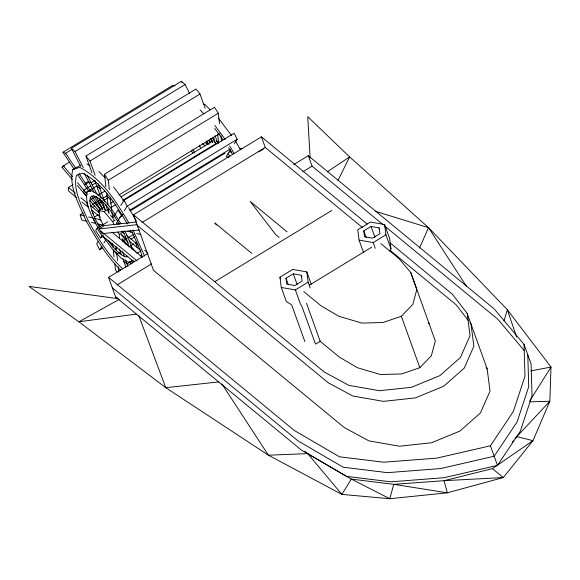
<?xml version="1.0" encoding="UTF-8"?>
<svg xmlns="http://www.w3.org/2000/svg" width="580" height="580" viewBox="0 0 580 580"><rect width="100%" height="100%" fill="white"/><g stroke="black" fill="none" stroke-linecap="round" stroke-linejoin="round"><path stroke-width="0.87" d="M80.671 165.184L72.739 169.563C68.614 187.507 79.279 204.356 85.833 220.342C95.888 237.909 106.154 255.845 120.691 270.142M504.049 320.784L507.333 309.698L428.526 227.664L349.617 156.904L307.726 116.66L310.155 158.035M390.079 251.162L390.971 248.798L389.644 238.554L384.598 224.54L370.504 222.067L357.737 229.847L359.063 240.091L363.515 252.46M419.543 248.001L428.526 227.664L375.231 211.258M338.046 180.293L349.617 156.904L327.243 171.861M529.649 401.099L551 367.053L507.333 309.698L516.635 337.103M84.433 184.853L85.441 183.258L88.515 181.388M107.858 221.756L97.07 228.332L95.656 230.557L100.536 237.967L103.624 236.089M98.093 241.447L96.664 243.701L99.659 249.777L102.732 247.899M112.817 218.131L117.928 210.032L121.409 215.325L116.297 223.416M120.785 205.508L124.12 200.223L234.161 133.212L237.155 139.28L234.298 143.797M100.536 237.967L101.95 235.741L103.487 234.798M99.659 249.777L102.037 246M103.943 242.984L105.85 239.96L104.356 237.691M124.258 210.808L127.114 206.299L237.155 139.28M226.338 156.404L230.521 149.785M147.885 253.402L108.554 277.356L294.364 430.498L339.467 456.779L383.721 462.216L436.849 458.12L490.419 445.795L513.293 411.561L524.972 376.195L524.023 344.382L494.131 308.843L308.313 155.708L293.661 164.626M108.554 277.356L115.609 296.967L301.419 450.109L346.528 476.383L390.775 481.821L443.903 477.724L497.48 465.399L520.347 431.165L532.027 395.799L531.084 363.993L524.023 344.382M512.241 442.264L513.314 440.836M514.917 438.697L549.847 401.259L551 367.053L530.889 370.859M303.746 291.551L321.059 305.82L338.88 316.274L361.804 323.075L383.054 322.509L401.338 316.252L412.822 304.384L416.802 289.579L410.749 272.506L398.837 258.455L380.835 243.614M306.523 303.333L320.182 341.279L339.575 357.258L357.403 367.713L380.321 374.513L401.57 373.948L419.855 367.691L431.339 355.823L435.319 341.018L410.749 272.506M72.253 179.43L62.002 167.257L63.372 165.865L69.528 162.11M304.921 451.327L307.712 453.625L351.32 479.116L393.74 484.329L444.07 480.682L492.456 468.64L532.962 440.67L549.847 401.259L530.069 401.831M74.182 169.287L62.959 152.236L173 85.216L175.037 85.978M80.707 166.416L71.369 148.291L181.409 81.28L185.063 84.535L189.595 93.329M62.959 152.236L65.678 153.243L71.833 149.495M71.369 148.291L75.023 151.547L185.063 84.535M62.002 167.257L64.315 165.851M91.944 172.695L85.942 156.027L195.982 89.016L200.02 94.018L205.139 108.243M95.098 175.262L89.98 161.037L200.02 94.018M76.328 197.403L68.643 191.067L68.447 187.485L73.066 184.672M85.202 184.382L89.052 182.04M105.922 186.832L104.465 174.261L214.506 107.249L218.312 113.245L219.508 123.591M94.946 180.394L91.096 182.736L88.834 182.185M90.734 185.919L83.81 190.138L84.216 193.633M92.271 184.984L96.121 182.642M85.753 192.698L97.295 185.665M109.366 189.747L108.272 180.257L218.312 113.245M101.456 187.71L99.919 188.645L96.744 186.028M91.075 199.513L95.685 196.7M97.998 195.293L104.922 191.081M90.516 205.784L100.521 199.694M102.827 198.287L106.676 195.946M87.094 221.321L81.86 220.045L80.142 214.817L83.223 212.947M92.452 207.321L94.765 205.914M96.302 204.979L102.457 201.231M103.994 200.288L107.844 197.947M119.023 194.938L219.835 133.545M103.182 224.924L99.876 218.515L98.934 210.359L104.32 207.082M110.475 203.333L113.557 201.456M121.256 196.772L212.845 140.991M94.511 217.029L98.361 214.68M98.934 210.359L104.212 211.656L108.83 208.844M111.135 207.437L115.753 204.624M122.684 200.405L218.892 141.817L216.253 141.165M99.695 228.578L104.603 225.591L136.459 221.959M121.409 215.325L122.946 214.39M129.876 210.17L229.912 149.249M104.212 211.656L112.614 221.632L114.92 220.226M119.538 217.42L122.619 215.542M130.311 210.852L224.989 153.2M390.209 242.976L452.335 294.176L467.183 313.396L487.164 368.88L490.013 391.108L480.421 412.953L459.86 431.099L431.455 442.779L399.526 446.216L368.931 440.88L344.339 427.59L153.439 270.258L133.465 214.774L261.435 136.844L367.169 223.989M119.69 238.532L119.219 234.458L123.837 231.645M141.911 222.575L265.256 147.458L362.616 227.701M258.774 151.851L263.69 148.864M122.474 241.207L127.093 238.394M128.629 237.452L134.016 234.175M115.522 248.501L117.066 247.566M130.913 239.127L134.763 236.785M120.669 251.843L116.819 254.185L113.216 249.907L114.013 256.802M130.667 245.753L133.748 243.875M135.285 242.94L136.829 242.005M136.945 253.387L140.788 251.038M130.116 262.095L127.034 263.965L123.859 261.355M131.653 261.152L133.19 260.217M140.113 255.998L141.875 254.961M116.943 284.99L151.648 263.849M302.825 171.789L312.076 166.155L383.387 224.924M215.238 281.438L331.767 210.475M304.848 341.526L291.631 304.812L286.324 301.477L281.278 287.462L279.951 277.218L292.719 269.439L306.813 271.911L311.264 284.272M301.339 275.246L302.093 281.09L294.807 285.534L286.752 284.127L285.998 278.277L293.291 273.832L301.339 275.246L301.933 276.906M379.124 227.875L379.878 233.725L372.585 238.162L364.537 236.756L363.783 230.905L371.07 226.468L379.124 227.875L379.719 229.535M281.278 287.462L295.372 289.927L308.139 282.156L306.813 271.911M359.063 240.091L373.158 242.556L385.925 234.784L384.598 224.54M309.365 285.15L371.751 247.16M316.245 343.73L320.588 341.091M119.263 299.403L78.873 321.784L29 286.404L118.269 298.714M72.739 169.563L79.706 167.352C102.319 178.937 116.268 201.84 128.934 223.017M132.472 260.884L128.238 262.225L121.198 258.122L112.411 249.182L103.233 236.778M136.344 314.113L78.873 321.784L165.764 387.679L268.41 455.199L341.895 494.399L389.803 498.72L447.339 492.819L503.273 477.558L532.962 440.67L516.526 436.559M98.991 229.006L137.04 224.67M218.682 381.923L165.764 387.679L138.779 315.571M101.971 233.631L139.367 229.992M239.301 148.596L242.911 148.639M229.173 151.967L231.884 151.996M226.519 156.709L228.984 157.31M80.142 214.817L84.419 215.869M88.697 216.913L92.974 217.964M94.612 218.363L101.181 219.972M116.478 223.72L118.117 224.126M91.451 222.394L95.801 223.46L93.38 218.747M97.447 223.858L103.197 225.272M127.52 231.231L132.516 232.457M136.793 233.501L141.071 234.552M115.609 296.967L117.283 297.62M203.652 103.842L205.197 104.741L210.221 109.859M86.862 163.915L89.951 165.721M384.786 226.077L497.887 319.297L524.335 350.733M389.84 250.139L456.155 304.797L468.256 320.457M205.233 142.513L207.923 144.732M202.282 143.499L204.972 145.718M287.107 231.848L250.176 201.412L275.66 234.574L279.125 237.438M251.771 253.366L214.839 222.93L216.463 225.047M492.456 468.64L503.273 477.558L444.07 480.682L447.339 492.819L393.74 484.329L389.803 498.72L351.32 479.116L341.895 494.399L307.712 453.625L268.41 455.199L221.959 384.003M133.465 214.774L324.365 372.106L348.957 385.396L379.552 390.732L411.481 387.295L439.887 375.623L460.447 357.476L470.039 335.624L467.183 313.396M137.286 225.395L328.186 382.727L352.778 396.017L383.373 401.353L415.302 397.916L443.707 386.236L464.275 368.09L473.86 346.245L471.011 324.017L469.909 322.596M68.447 187.485L75.371 193.191M80.917 197.758L87.797 203.435M90.487 205.646L99.224 212.853M121.459 231.173L124.142 233.392M126.831 235.603L138.366 245.108M144.659 250.292L147.451 252.597M81.918 202.007L88.203 207.19L86.456 202.326M91.567 209.96L100.304 217.167M121.191 234.378L126.571 238.808M129.26 241.026L140.788 250.524M112.041 232.246L142.064 256.991M100.847 231.057L137.155 260.986M102.602 235.929L134.024 261.827M112.317 287.81L298.127 440.952L343.229 467.226L387.476 472.664L440.604 468.567L494.182 456.242L517.055 422.008L528.735 386.642L527.785 354.829M218.392 118.168L231.63 135.633M200.071 109.91L203.841 113.745M98.934 171.499L105.212 177.893M122.648 268.83C108.184 255.28 97.926 238.054 88.254 220.936C82.36 206.545 72.761 191.378 76.466 175.232L82.737 173.239C103.305 183.795 115.913 204.689 127.412 223.96M428.127 322.611L429.265 323.945M208.155 140.121L210.446 142.84M206.27 140.897L209.133 144.29M106.959 195.808L110.562 200.093M110.555 215.412L112.1 217.246M63.372 165.865L72.456 176.653M77.561 182.722L87.239 194.22M90.103 197.613L100.405 209.851M121.249 234.61L128.122 242.766M130.978 246.167L136.133 252.286M77.379 185.52L86.5 196.352M89.936 200.433L99.666 211.99M122.228 238.786L127.948 245.587M85.942 156.027L89.98 161.037M486.062 367.459L487.164 368.88M214.832 125.447L225.25 139.519M214.745 128.492L223.112 139.794M113.687 187.036L124.106 201.108M109.374 241.287L113.035 246.232M210.236 138.656L212.693 142.397M209.228 140.251L210.707 142.492M113.318 218.885L114.311 220.393M65.678 153.243L75.559 168.251M79.018 173.507L90.85 191.48M93.8 195.96L102.653 209.409M122.133 238.996L125.577 244.231M78.09 175.218L88.863 191.574M91.814 196.062L100.666 209.503M97.07 228.332L101.95 235.741M428.526 227.664L466.334 286.121M99.419 229.665L101.551 232.971M104.465 174.261L108.272 180.257M116.935 271.991L115.507 269.736L114.811 263.704M235.654 141.382L240.591 149.821M229.724 146.037L234.211 153.707M228.643 147.74L232.689 154.643M128.579 207.633L136.213 220.668M132.972 229.919L144.536 256.019M120.879 223.807C113.274 211.149 104.85 197.505 91.321 190.588L87.087 191.936C84.774 204.892 92.358 217.181 98.23 228.237M98.68 223.952L100.478 227.019M228.121 153.395L229.774 156.6M212.657 138.076L215.129 142.868M181.409 81.28L182.221 82.853M210.808 138.323L212.867 142.31M130 230.463L130.804 232.036M112.614 221.632L114.267 224.844M117.979 232.051L119.219 234.458M75.023 151.547L83.266 167.54M87.384 175.537L96.853 193.916M99.325 198.701L105.089 209.88M131.239 260.63L132.472 263.023M84.368 173.514L94.185 192.56M96.244 196.555L102.827 209.329M126.513 255.287L127.332 256.882M129.804 261.674L131.036 264.067M124.12 200.223L127.114 206.299M199.346 145.203L200.752 148.386M192.959 149.089L194.72 153.069M191.545 150.771L192.632 153.229M131.899 231.63L140.701 251.524L142.223 257.433M124.867 230.811L130.457 243.448L131.965 249.284M91.821 210.685L93.583 214.665M490.419 445.795L497.48 465.399M385.925 234.784L390.971 248.798M371.07 226.468L374.955 237.249M401.338 316.252L419.855 367.691M373.158 242.556L375.231 248.327M363.783 230.905L366.168 237.546M308.313 155.708L312.076 166.155M261.435 136.844L265.256 147.458M308.139 282.156L310.22 287.919M293.291 273.832L297.17 284.62M315.527 344.172L302.006 306.624L300.418 303.942L295.372 289.927M285.998 278.277L288.086 284.084M279.951 277.218L280.539 278.864M215.006 135.647L217.971 143.898M213.317 137.155L215.695 143.753M135.575 242.81L137.322 247.674M98.107 183.628L104.668 201.84M105.56 204.312L108.525 212.563M122.583 251.597L124.359 256.548M125.548 259.847L127.933 266.466M94.641 180.199L101.196 198.396M102.087 200.876L105.35 209.945M119.407 248.98L121.488 254.758M122.967 258.876L125.969 267.206M84.963 193.778L85.398 195.467M220.915 135.742L221.531 141.071M217.616 134.125L218.645 143.013M110.265 197.505L111.795 210.75M111.998 212.526L112.614 217.855M115.891 246.188L116.406 250.632M116.616 252.409L117.544 260.471M118.269 266.757L118.893 272.143M106.647 193.118L107.989 204.696M108.395 208.249L109.011 213.578M112.498 243.687L112.912 247.239M115.231 217.543A34.778 9.265 58.7 0 0 90.654 197.294A35.416 9.432 58.7 0 0 99.419 227.157M207.734 144.659A35.416 9.432 58.7 0 1 206.871 142.383M115.224 217.543A35.416 9.432 58.7 0 1 119.291 224.155M122.967 231.029A35.416 9.432 58.7 0 1 129.006 246.935M127.825 256.556A34.778 9.265 58.7 0 1 107.902 240.424"/></g></svg>
